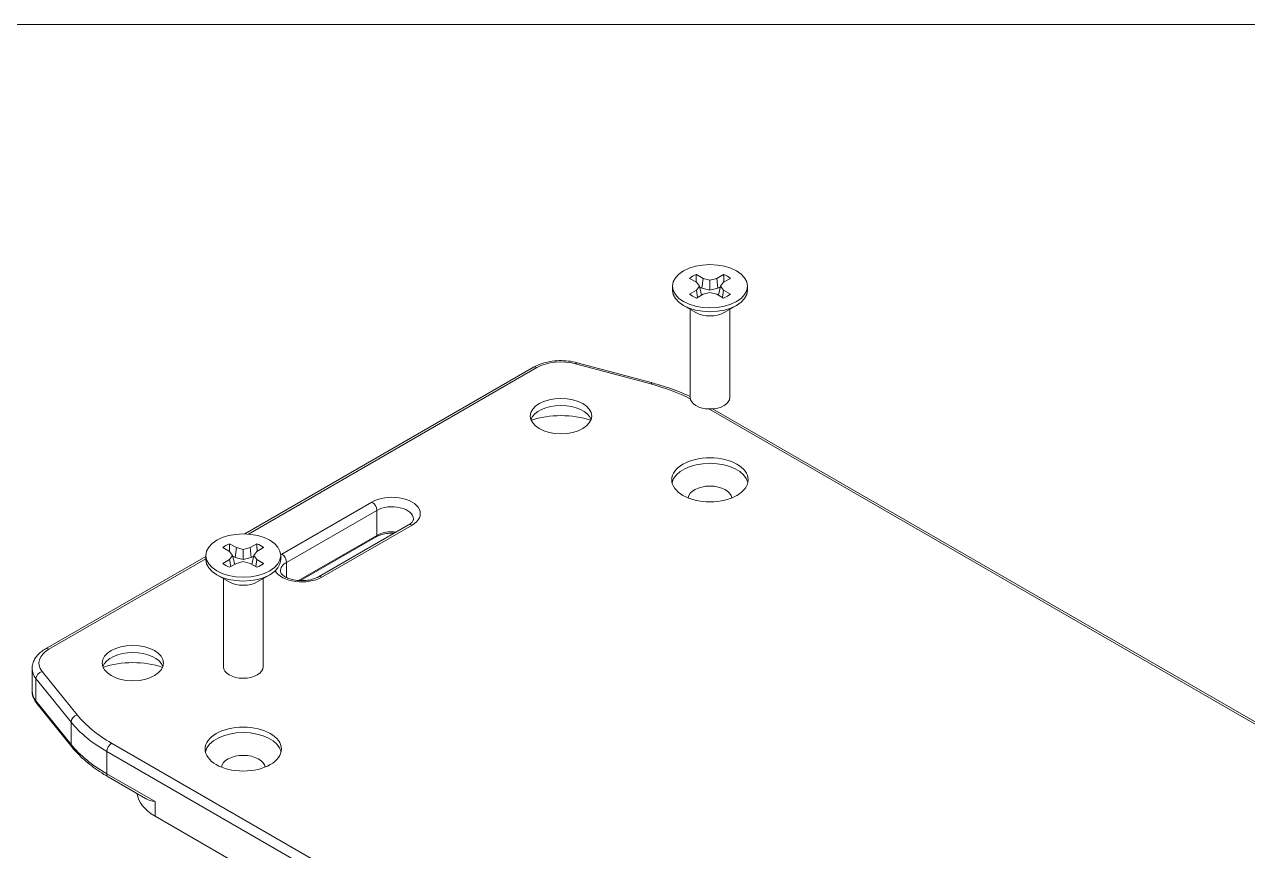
# Model space of a CAD drawing. Header units: millimetres. Extents: x 18 to 539, y 14 to 413.
# Drawn here: x 366.1 to 464.8, y 346.8 to 413.5 of the extents above; entities that cross this region are included whole.
import ezdxf

# ---------------------------------------------------------------- set-up
doc = ezdxf.new("R2010")
doc.units = ezdxf.units.MM
doc.header["$LTSCALE"] = 2
doc.layers.get('0').update_dxf_attribs({"lineweight": 25})
for name, color, linetype, lineweight in [('Sketch Geometry (ANSI)', 7, 'Continuous', 9), ('Symbol (ANSI)', 7, 'Continuous', 9), ('Visible (ANSI)', 7, 'Continuous', 9), ('Visible Narrow (ANSI)', 7, 'Continuous', 9)]:
    doc.layers.add(name, color=color, linetype=linetype, lineweight=lineweight)
doc.styles.add('Note Text (ANSI)', font='arial.ttf')
doc.styles.add('Text Style20', font='arial.ttf')

# ---------------------------------------------------------------- blocks, each defined once
blk = doc.blocks.new('Title Blocks HAMMOND')
at = {"layer": 'Sketch Geometry (ANSI)'}
blk.add_line((269.997, 206.727), (9.353, 206.727), dxfattribs=at)
at = {"layer": 'Symbol (ANSI)'}
for tag, p, height, style in [('<TITLE>_001', (227.568, 16.349), 5, 'Text Style20'), ('REV:_DD.MM.YYYY_001', (248.641, 6.925), 2, 'Note Text (ANSI)')]:
    blk.add_attdef(tag, p, '', height=height, dxfattribs=dict(at, style=style))

msp = doc.modelspace()

# ---------------------------------------------------------------- linework, layer by layer
at = {"layer": 'Visible (ANSI)'}
for p, q in [((420.3202, 392.6713), (419.7758, 392.9857)), ((420.3202, 393.3), (420.8647, 392.9857)), ((420.5657, 392.3499), (420.3202, 392.6713)), ((420.8647, 392.9857), (420.7755, 392.1919)), ((420.8647, 392.9857), (421.4213, 392.8439)), ((421.4213, 392.8439), (421.978, 392.9857)), ((421.4213, 392.8439), (421.4213, 392.0275)), ((421.978, 392.9857), (422.5225, 393.3)), ((421.978, 392.9857), (422.0672, 392.1919)), ((422.5225, 392.6713), (422.2769, 392.3499)), ((423.0669, 392.9857), (422.5225, 392.6713)), ((418.3963, 392.3499), (418.3963, 392.0356)), ((419.7758, 391.7142), (420.3202, 392.0286)), ((420.3202, 392.0286), (420.5657, 392.3499)), ((420.3202, 392.0286), (420.4171, 391.4558)), ((420.8647, 391.7142), (420.3202, 391.3999)), ((420.5657, 392.3499), (420.7336, 391.6385)), ((420.5758, 392.3072), (420.7755, 392.1919)), ((420.7755, 392.1919), (421.4213, 392.0275)), ((421.4213, 391.856), (420.8647, 391.7142)), ((421.4213, 392.0275), (422.0672, 392.1919)), ((421.978, 391.7142), (421.4213, 391.856)), ((422.5225, 391.3999), (421.978, 391.7142)), ((422.0672, 392.1919), (422.2669, 392.3072)), ((422.2769, 392.3499), (422.109, 391.6385)), ((422.2769, 392.3499), (422.5225, 392.0286)), ((422.5225, 392.0286), (422.4256, 391.4558)), ((422.5225, 392.0286), (423.0669, 391.7142)), ((424.4463, 392.3499), (424.4463, 392.0356)), ((420.2896, 390.2191), (419.2823, 390.8006)), ((422.5531, 390.2191), (423.5603, 390.8006)), ((419.8208, 390.4897), (419.8208, 383.3685)), ((423.0218, 390.4897), (423.0218, 383.3685)), ((407.1871, 385.8079), (383.8945, 372.3599)), ((416.7867, 384.5435), (410.7118, 386.179)), ((496.2803, 339.3548), (421.6329, 382.4525)), ((397.1118, 373.0976), (389.8392, 368.8988)), ((394.4908, 372.1137), (388.3849, 368.5885)), ((382.6739, 370.9362), (382.1294, 371.2505)), ((382.6739, 371.5649), (383.2183, 371.2505)), ((382.9194, 370.6148), (382.6739, 370.9362)), ((383.2183, 371.2505), (383.1291, 370.4568)), ((383.2183, 371.2505), (383.775, 371.1088)), ((383.775, 371.1088), (384.3316, 371.2505)), ((383.775, 371.1088), (383.775, 370.2924)), ((384.3316, 371.2505), (384.8761, 371.5649)), ((384.3316, 371.2505), (384.4208, 370.4568)), ((384.8761, 370.9362), (384.6306, 370.6148)), ((385.4206, 371.2505), (384.8761, 370.9362)), ((380.75, 370.5444), (367.8244, 363.0818)), ((380.75, 370.6148), (380.75, 370.3004)), ((382.1294, 369.9791), (382.6739, 370.2934)), ((382.6739, 370.2934), (382.9194, 370.6148)), ((382.6739, 370.2934), (382.7707, 369.7207)), ((383.2183, 369.9791), (382.6739, 369.6647)), ((382.9194, 370.6148), (383.0873, 369.9034)), ((382.9295, 370.5721), (383.1291, 370.4568)), ((383.1291, 370.4568), (383.775, 370.2924)), ((383.775, 370.1208), (383.2183, 369.9791)), ((383.775, 370.2924), (384.4208, 370.4568)), ((384.3316, 369.9791), (383.775, 370.1208)), ((384.8761, 369.6647), (384.3316, 369.9791)), ((384.4208, 370.4568), (384.6205, 370.5721)), ((384.6306, 370.6148), (384.4627, 369.9034)), ((384.6306, 370.6148), (384.8761, 370.2934)), ((384.8761, 370.2934), (384.7792, 369.7207)), ((384.8761, 370.2934), (385.4206, 369.9791)), ((386.8, 370.6148), (386.8, 370.3004)), ((382.6432, 368.4839), (381.636, 369.0655)), ((384.9067, 368.4839), (385.914, 369.0655)), ((382.1745, 368.7546), (382.1745, 361.6333)), ((385.3755, 368.7546), (385.3755, 361.6333)), ((366.7439, 361.4828), (366.7439, 359.6865)), ((367.1237, 358.6699), (369.9564, 355.1626)), ((372.8828, 352.7451), (375.8862, 351.011)), ((376.6579, 349.5839), (456.7731, 303.3293))]:
    msp.add_line(p, q, dxfattribs=at)
for centre, major_axis in [((421.4213, 392.3499), (3.025, 0)), ((409.4041, 381.8722), (-2.475, 0)), ((421.4213, 376.7303), (-3.08, 0)), ((383.775, 370.6148), (3.025, 0)), ((374.869, 361.9334), (-2.475, 0)), ((383.775, 354.9952), (-3.08, 0))]:
    msp.add_ellipse(centre, major_axis=major_axis, ratio=0.5773503, dxfattribs=at)
for centre, major_axis, start_param, end_param in [((421.4213, 392.3499), (1.98, 0), 2.1605034, 2.5518855), ((421.4213, 392.3499), (1.98, 0), 0.5897071, 0.9810892), ((421.4213, 392.0356), (3.025, 0), 3.1415927, 6.2831853), ((421.4213, 392.3499), (-1.98, 0), 0.5897071, 0.9810892), ((421.4213, 392.3499), (-1.98, 0), 2.1605034, 2.5518855), ((421.4213, 390.8725), (-1.6005, 0), 0.7853982, 2.3561945), ((421.4213, 383.3685), (1.6005, 0), 3.1415927, 6.2831853), ((409.4041, 381.2959), (-2.475, 0), 3.3446665, 6.0801115), ((409.4041, 379.1778), (-4.73, 0), 4.1794961, 5.2452818), ((421.4213, 376.2813), (3.08, 0), 0.126607, 3.0149856), ((421.4213, 375.2035), (1.76, 0), 0.0650373, 3.0765554), ((383.775, 370.6148), (1.98, 0), 2.1605034, 2.5518855), ((383.775, 370.6148), (1.98, 0), 0.5897071, 0.9810892), ((383.775, 370.3004), (3.025, 0), 3.1415927, 6.2831853), ((383.775, 370.6148), (-1.98, 0), 0.5897071, 0.9810892), ((383.775, 370.6148), (-1.98, 0), 2.1605034, 2.5518855), ((383.775, 369.1373), (-1.6005, 0), 0.7853982, 2.3561945), ((374.869, 361.357), (-2.475, 0), 3.3446665, 6.0801115), ((374.869, 359.2389), (-4.73, 0), 4.1794961, 5.2452818), ((383.775, 361.6333), (1.6005, 0), 3.1415927, 6.2831853), ((383.775, 354.5461), (3.08, 0), 0.126607, 3.0149856), ((383.775, 353.4684), (1.76, 0), 0.0650373, 3.0765554), ((380.1581, 351.6047), (-4.95, 0), 0.0735178, 0.7853982)]:
    msp.add_ellipse(centre, major_axis=major_axis, ratio=0.5773503, start_param=start_param, end_param=end_param, dxfattribs=at)
for points in [[(420.3202, 393.3), (420.3127, 392.9819), (420.3074, 392.6787)], [(422.5225, 393.3), (422.5299, 392.9819), (422.5353, 392.6787)], [(382.6739, 371.5649), (382.6664, 371.2468), (382.661, 370.9436)], [(384.8761, 371.5649), (384.8836, 371.2468), (384.889, 370.9436)]]:
    msp.add_open_spline(points, degree=2, dxfattribs=at)
for points, knots in [([(410.7118, 386.179), (410.4805, 386.2412), (410.2389, 386.2864), (409.7465, 386.3417), (409.4957, 386.3517), (408.9965, 386.3366), (408.7482, 386.3114), (408.2658, 386.2263), (408.0317, 386.1664), (407.5884, 386.0126), (407.3791, 385.9187), (407.1871, 385.8079)], [1.9198622, 1.9198622, 1.9198622, 1.9198622, 2.1642083, 2.1642083, 2.4085544, 2.4085544, 2.6529005, 2.6529005, 2.8972466, 2.8972466, 3.1415927, 3.1415927, 3.1415927, 3.1415927]), ([(419.8208, 383.4412), (419.6689, 383.5131), (419.5147, 383.5831), (419.0904, 383.7677), (418.8161, 383.8786), (418.2554, 384.0888), (417.969, 384.1881), (417.3855, 384.3748), (417.0885, 384.4622), (416.7867, 384.5435)], [1.66959097, 1.66959097, 1.66959097, 1.66959097, 1.71042267, 1.71042267, 1.78023584, 1.78023584, 1.85004901, 1.85004901, 1.91986218, 1.91986218, 1.91986218, 1.91986218]), ([(397.5053, 373.5532), (397.5053, 373.534), (397.5029, 373.5148), (397.4907, 373.4702), (397.4807, 373.4448), (397.4479, 373.3865), (397.425, 373.3538), (397.3633, 373.2838), (397.3244, 373.2466), (397.2301, 373.1717), (397.1747, 373.134), (397.1118, 373.0976)], [5.49778714, 5.49778714, 5.49778714, 5.49778714, 5.65486678, 5.65486678, 5.81194641, 5.81194641, 5.96902604, 5.96902604, 6.12610567, 6.12610567, 6.28318531, 6.28318531, 6.28318531, 6.28318531]), ([(395.9254, 372.4127), (395.8147, 372.418), (395.703, 372.4175), (395.4072, 372.4008), (395.2252, 372.3739), (394.8887, 372.2918), (394.734, 372.2367), (394.5621, 372.1532), (394.5255, 372.1338), (394.4908, 372.1137)], [2.27352073, 2.27352073, 2.27352073, 2.27352073, 2.45396071, 2.45396071, 2.75623217, 2.75623217, 3.05575928, 3.05575928, 3.14159265, 3.14159265, 3.14159265, 3.14159265]), ([(389.8392, 368.8988), (389.7311, 368.8364), (389.6008, 368.7784), (389.3033, 368.6811), (389.1352, 368.6424), (388.7785, 368.5928), (388.5896, 368.5825), (388.214, 368.5933), (388.0274, 368.6146), (387.6807, 368.685), (387.5202, 368.7337), (387.245, 368.8477), (387.1291, 368.9124), (386.95, 369.0421), (386.8858, 369.1066), (386.7989, 369.2235), (386.7798, 369.2725), (386.769, 369.3264), (386.7677, 369.3404), (386.7677, 369.3543)], [0, 0, 0, 0, 0.2698106, 0.2698106, 0.5489549, 0.5489549, 0.8352064, 0.8352064, 1.123317, 1.123317, 1.4075517, 1.4075517, 1.6829464, 1.6829464, 1.9506965, 1.9506965, 2.2415617, 2.2415617, 2.3561945, 2.3561945, 2.3561945, 2.3561945]), ([(367.8244, 363.0818), (367.7009, 363.0106), (367.5847, 362.9323), (367.3692, 362.761), (367.27, 362.6681), (367.0925, 362.467), (367.0142, 362.3588), (366.8841, 362.1276), (366.8325, 362.0047), (366.7622, 361.7487), (366.7439, 361.6158), (366.7439, 361.4828)], [3.14159265, 3.14159265, 3.14159265, 3.14159265, 3.29867229, 3.29867229, 3.45575192, 3.45575192, 3.61283155, 3.61283155, 3.76991118, 3.76991118, 3.92699082, 3.92699082, 3.92699082, 3.92699082]), ([(366.7439, 359.6865), (366.7439, 359.6126), (366.7495, 359.5387), (366.7716, 359.3927), (366.7881, 359.3206), (366.8312, 359.1797), (366.8577, 359.1108), (366.9197, 358.9773), (366.9551, 358.9126), (367.0338, 358.7878), (367.077, 358.7277), (367.1237, 358.6699)], [3.92699082, 3.92699082, 3.92699082, 3.92699082, 4.01425728, 4.01425728, 4.10152374, 4.10152374, 4.1887902, 4.1887902, 4.27605667, 4.27605667, 4.36332313, 4.36332313, 4.36332313, 4.36332313]), ([(369.9564, 355.1626), (370.1036, 354.9804), (370.2612, 354.8018), (370.5963, 354.4529), (370.7737, 354.2824), (371.1475, 353.9502), (371.3437, 353.7884), (371.7541, 353.4739), (371.9682, 353.3213), (372.4132, 353.0258), (372.6441, 352.8829), (372.8828, 352.7451)], [4.36332313, 4.36332313, 4.36332313, 4.36332313, 4.4331363, 4.4331363, 4.50294947, 4.50294947, 4.57276264, 4.57276264, 4.64257581, 4.64257581, 4.71238898, 4.71238898, 4.71238898, 4.71238898]), ([(376.6579, 350.7515), (376.3993, 350.8012), (376.1482, 350.8719), (375.9208, 350.9915), (375.9034, 351.0011), (375.8862, 351.011)], [0, 0, 0, 0, 0.10515019, 0.10515019, 0.11405248, 0.11405248, 0.11405248, 0.11405248])]:
    msp.add_open_spline(points, degree=3, knots=knots, dxfattribs=at)
at = {"layer": 'Visible Narrow (ANSI)'}
for p, q in [((384.1904, 372.3447), (407.4621, 385.7807)), ((410.5689, 386.0969), (416.6437, 384.4614)), ((421.3216, 382.4462), (496.2834, 339.167)), ((394.1588, 374.9341), (386.8862, 370.7352)), ((387.2752, 370.0616), (394.5477, 374.2604)), ((394.5477, 374.2604), (394.5477, 372.2396)), ((390.1142, 368.8716), (397.3868, 373.0704)), ((394.5477, 372.2396), (388.238, 368.5967)), ((368.0994, 363.0546), (380.75, 370.3584)), ((387.2752, 370.0616), (387.2752, 368.8387)), ((370.3843, 357.7536), (367.5516, 361.2609)), ((367.0531, 360.6776), (367.0531, 358.8813)), ((367.0531, 360.6776), (369.8859, 357.1703)), ((369.8859, 355.374), (367.0531, 358.8813)), ((369.8859, 357.1703), (369.8859, 355.374)), ((461.0511, 304.7215), (373.1578, 355.4667)), ((372.7689, 354.7931), (372.7689, 352.9968)), ((372.7689, 354.7931), (460.6622, 304.0479)), ((376.6579, 350.7515), (372.7689, 352.9968)), ((376.6579, 349.5839), (376.6579, 350.7515))]:
    msp.add_line(p, q, dxfattribs=at)
for centre, major_axis, ratio, start_param, end_param in [((407.4621, 385.3316), (-0.275, 0.4763), 0.5773503, 5.4977871, 6.2831853), ((409.4067, 384.658), (2.75, 0), 0.5773503, 1.134464, 2.3561945), ((410.5689, 385.6479), (0.143, 0.5311), 0.3450664, 0, 0.6625544), ((416.6437, 384.0124), (0.143, 0.5311), 0.3450664, 0, 0.6625544), ((410.7597, 377.1762), (13.9228, 0), 0.5773503, 0.8613702, 1.134464), ((395.7728, 374.0022), (2.2825, 0), 0.5773503, 5.4977871, 8.6393798), ((394.1588, 374.485), (0.275, -0.4763), 0.5773503, 0.7853982, 2.3561945), ((395.7728, 373.5532), (1.7325, 0), 0.5773503, 0, 2.3561945), ((397.3868, 372.6213), (-0.275, 0.4763), 0.5773503, 5.4977871, 6.2831853), ((394.3533, 372.3519), (0.1375, -0.2382), 0.5773503, 0, 0.7853982), ((395.7728, 371.5323), (-1.7325, 0), 0.5773503, 4.5214585, 5.4977871), ((388.5002, 369.3543), (-1.7325, 0), 0.5773503, 5.4977871, 6.2831853), ((388.5002, 369.8034), (-2.2825, 0), 0.5773503, 5.4977871, 5.554215), ((386.8862, 370.2861), (-0.275, 0.4763), 0.5773503, 3.9269908, 5.4977871), ((388.5002, 369.8034), (-2.2825, 0), 0.5773503, 0.3304669, 2.3561945), ((390.1142, 368.4225), (-0.275, 0.4763), 0.5773503, 5.4977871, 6.2831853), ((370.0439, 361.9319), (-2.75, 0), 0.5773503, 5.4977871, 6.7195176), ((368.0994, 362.6055), (-0.275, 0.4763), 0.5773503, 5.4977871, 6.2831853), ((370.0439, 361.4828), (-3.3, 0), 0.5773503, 0, 0.4363323), ((367.5516, 360.8118), (-0.4279, -0.3456), 0.7399972, 4.1736827, 5.744479), ((370.0439, 359.6865), (-3.3, 0), 0.5773503, 0, 0.4363323), ((367.5516, 359.0155), (-0.4279, -0.3456), 0.7399972, 5.744479, 6.2831853), ((370.3843, 357.3045), (-0.4279, -0.3456), 0.7399972, 4.1736827, 5.744479), ((383.0027, 360.7016), (14.4728, 0), 0.5773503, 3.577925, 3.9269908), ((383.0027, 361.1507), (-13.9228, 0), 0.5773503, 0.4363323, 0.7853982), ((370.3843, 355.5082), (-0.4279, -0.3456), 0.7399972, 5.744479, 6.2831853), ((383.0027, 358.9053), (-14.4728, 0), 0.5773503, 0.4363323, 0.7853982), ((373.1578, 355.0177), (-0.275, -0.4763), 0.5773503, 3.9269908, 5.4977871), ((373.1578, 353.2214), (-0.275, -0.4763), 0.5773503, 5.4977871, 6.2831853)]:
    msp.add_ellipse(centre, major_axis=major_axis, ratio=ratio, start_param=start_param, end_param=end_param, dxfattribs=at)

# ---------------------------------------------------------------- block references
at = {"xscale": 2, "yscale": 2, "zscale": 2}
msp.add_blockref('Title Blocks HAMMOND', (-0.4977, 0.025), dxfattribs=at)

doc.saveas('drawing.dxf')
